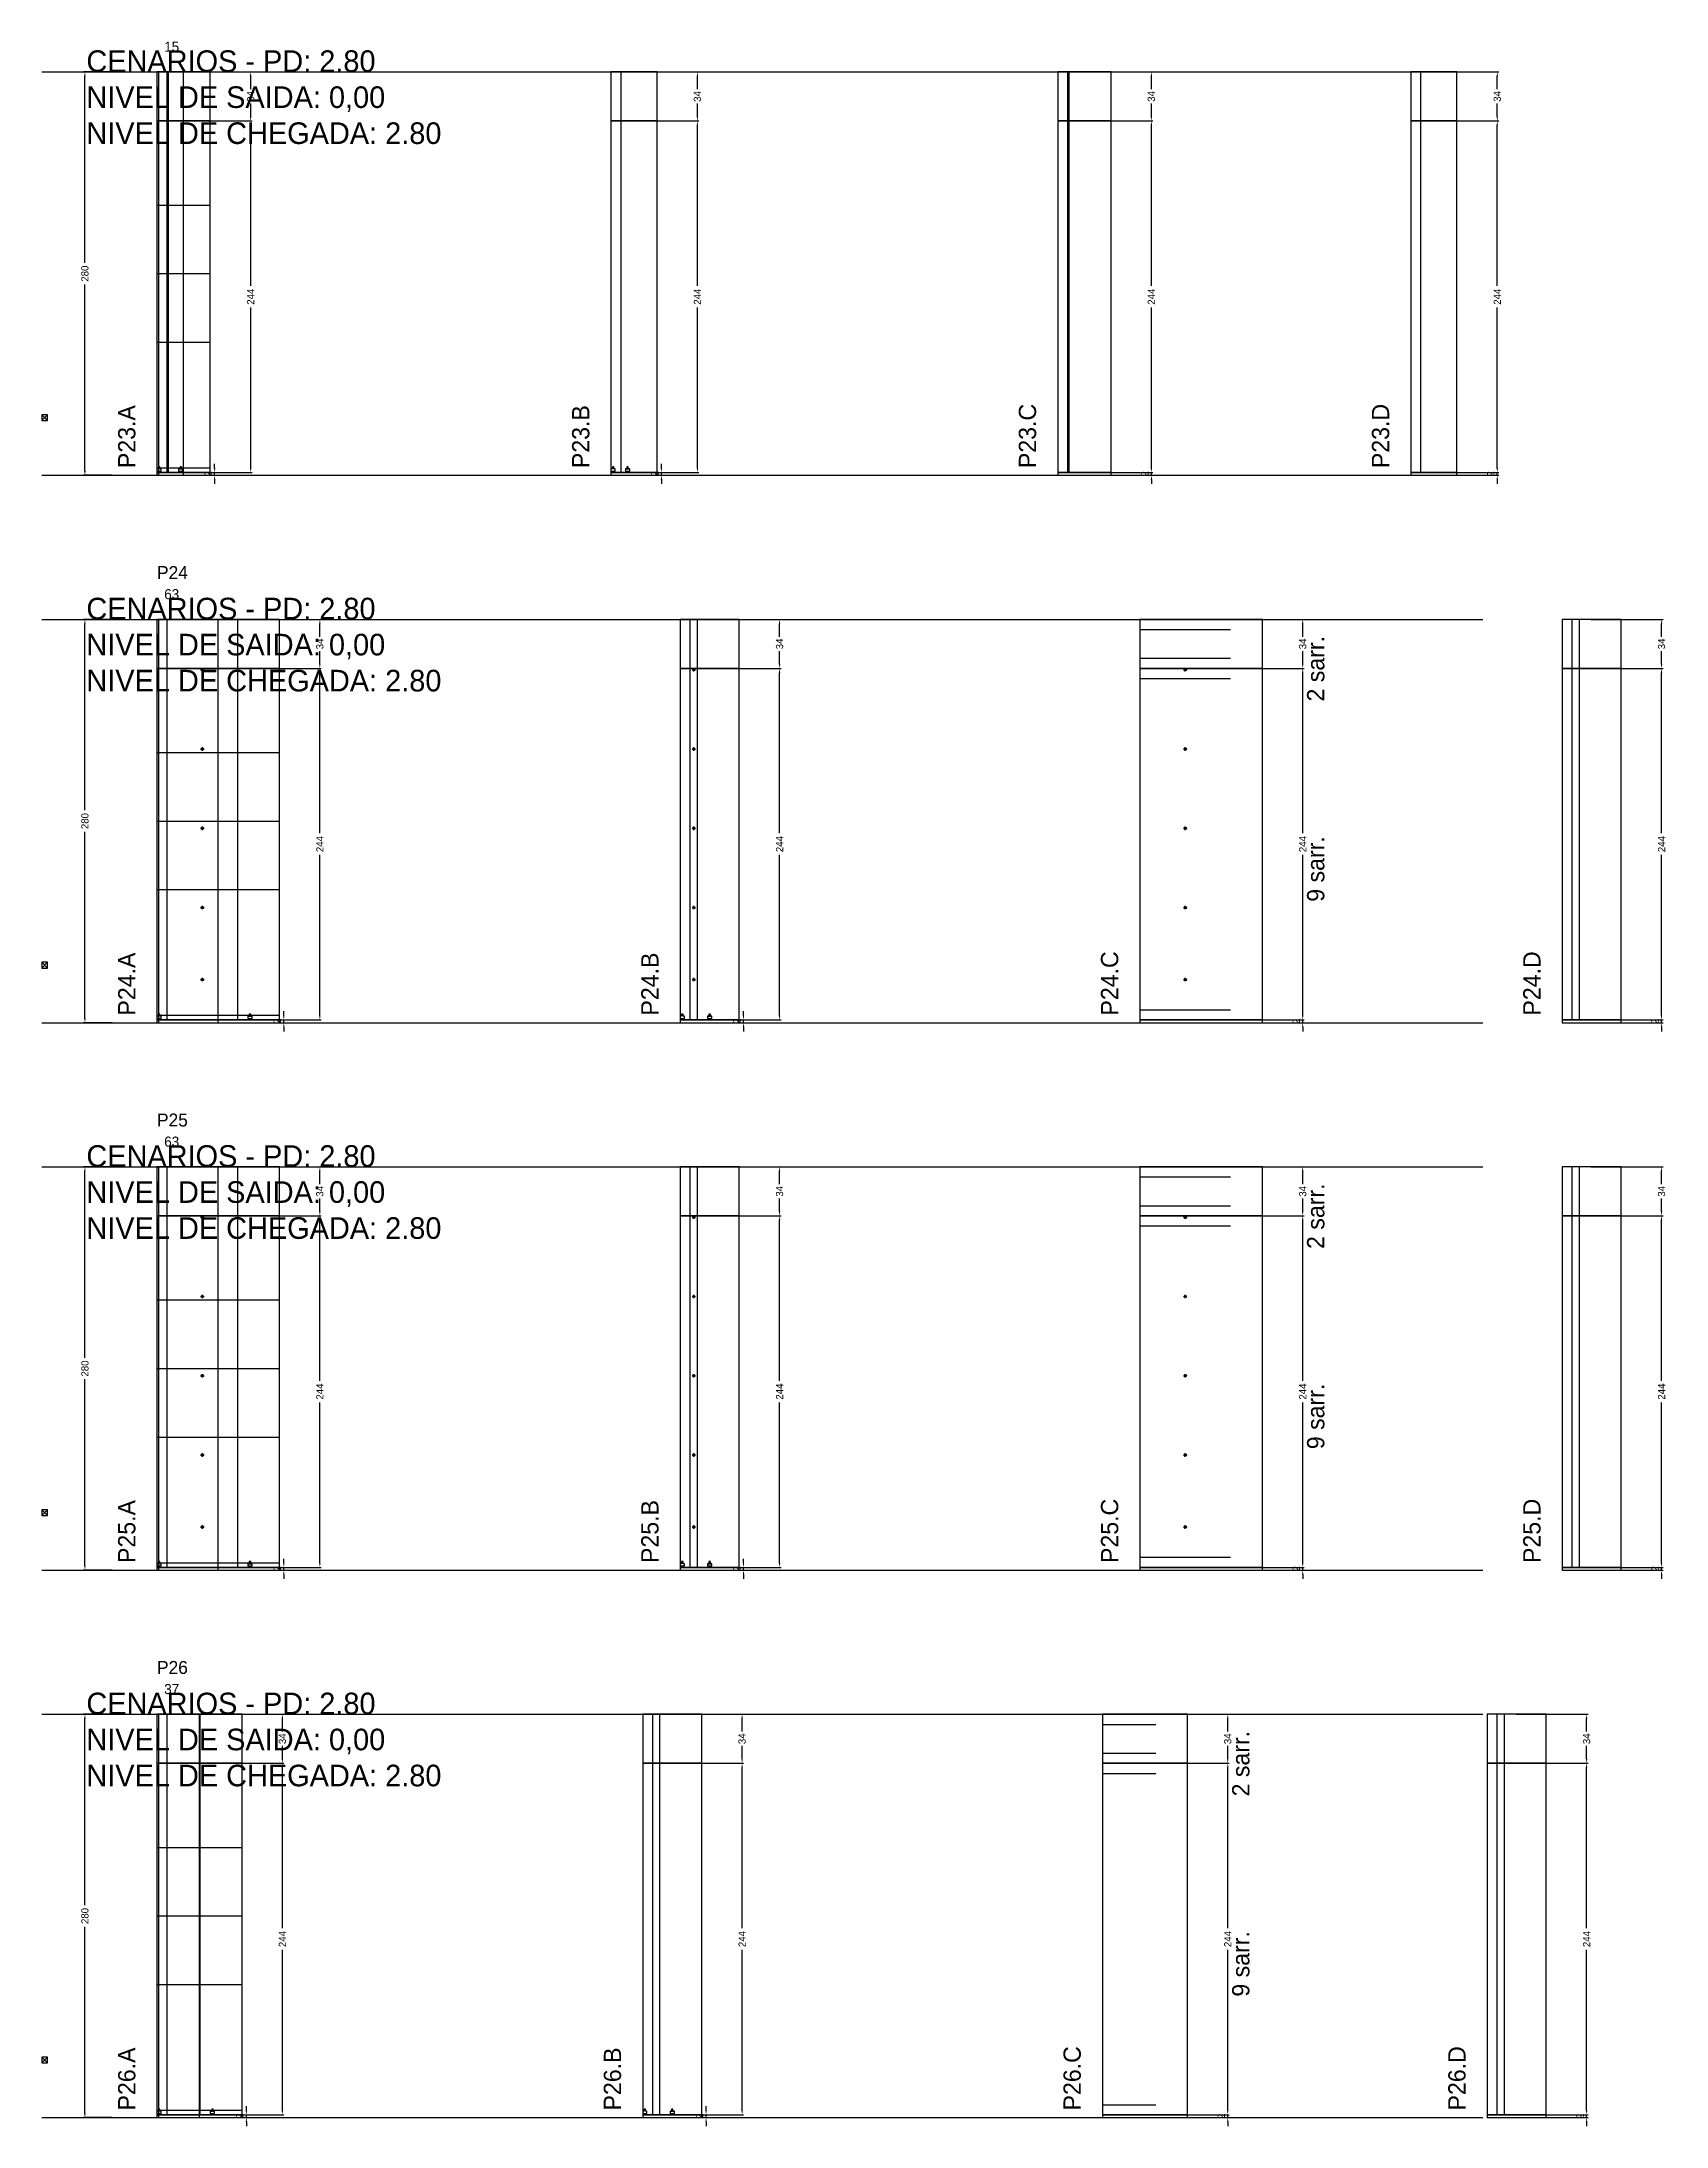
# Model space of a CAD drawing. Header units: centimetres. Extents: x -8500 to 4118, y -39526 to 295.
# Drawn here: x -7000 to -5873, y -9886 to -8439 of the extents above; entities that cross this region are included whole.
import ezdxf

# ---------------------------------------------------------------- set-up
doc = ezdxf.new("R2010")
doc.units = ezdxf.units.CM
doc.linetypes.add('DASHED', pattern=[2, -2])
for name, color, linetype in [('CHAPA', 140, 'Continuous'), ('COTA', 241, 'Continuous'), ('COTAS FURACAO', 16, 'Continuous'), ('Madeira', 30, 'Continuous'), ('MEIO_PONT', 160, 'Continuous'), ('NOMENCLATURA', 7, 'Continuous'), ('Nível', 160, 'Continuous'), ('Painéis', 200, 'Continuous'), ('Perfil Metálico', 150, 'Continuous'), ('SARR_2.2x7', 40, 'Continuous'), ('SARRAFO DE PRESSAO', 200, 'Continuous'), ('texto', 7, 'Continuous'), ('TEXTO_GERAL', 7, 'Continuous')]:
    doc.layers.add(name, color=color, linetype=linetype)
doc.dimstyles.new('PAINEL-NOVA', dxfattribs={"dimtxt": 5, "dimasz": 3, "dimexe": 1, "dimexo": 1, "dimgap": 1, "dimtad": 1, "dimcen": 2.5, "dimazin": 3, "dimtfac": 1, "dimtmove": 0, "dimatfit": 3})

# ---------------------------------------------------------------- blocks, each defined once
blk = doc.blocks.new('_CLOSEDFILLED')
at = {"color": 0, "linetype": 'BYBLOCK'}
blk.add_solid([(-1, 0.16), (0, 0), (-1, -0.16)], dxfattribs=at)
blk = doc.blocks.new('*D573')
for p, q in [((-6951, -8460), (-6971, -8460)), ((-6970, -8592.5), (-6970, -8463)), ((-6970, -8737), (-6970, -8607.5)), ((-6951, -8740), (-6971, -8740))]:
    blk.add_line(p, q)
at = {"layer": 'Defpoints'}
for p in [(-6950, -8460), (-6970, -8740), (-6950, -8740)]:
    blk.add_point(p, dxfattribs=at)
at = {"layer": 'COTA', "xscale": 3, "yscale": 3}
for p, rotation in [((-6970, -8460), 90), ((-6970, -8740), 270)]:
    blk.add_blockref('_CLOSEDFILLED', p, dxfattribs=dict(at, rotation=rotation))
at = {"layer": 'COTA', "insert": (-6970, -8600), "char_height": 5, "attachment_point": 5, "rotation": 90}
blk.add_mtext('280', dxfattribs=at)
blk = doc.blocks.new('MULDURA')
at = {"layer": 'Paineis'}
for p, q in [((0, 0), (4, 4)), ((4, 0), (0, 4))]:
    blk.add_line(p, q, dxfattribs=at)
blk.add_lwpolyline([(0, 0), (4, 0), (4, 4), (0, 4)], close=True, dxfattribs=at)
blk = doc.blocks.new('*D575')
for p, q in [((-6904, -8494), (-6854, -8494)), ((-6855, -8608.5), (-6855, -8497)), ((-6855, -8735), (-6855, -8623.5)), ((-6904, -8738), (-6854, -8738))]:
    blk.add_line(p, q)
at = {"layer": 'Defpoints'}
for p in [(-6905, -8494), (-6905, -8738), (-6855, -8738)]:
    blk.add_point(p, dxfattribs=at)
at = {"layer": 'COTA', "xscale": 3, "yscale": 3}
for p, rotation in [((-6855, -8494), 90), ((-6855, -8738), 270)]:
    blk.add_blockref('_CLOSEDFILLED', p, dxfattribs=dict(at, rotation=rotation))
at = {"layer": 'COTA', "insert": (-6855, -8616), "char_height": 5, "attachment_point": 5, "rotation": 90}
blk.add_mtext('244', dxfattribs=at)
blk = doc.blocks.new('*D576')
for p, q in [((-6904, -8460), (-6854, -8460)), ((-6855, -8472), (-6855, -8463)), ((-6855, -8491), (-6855, -8482)), ((-6904, -8494), (-6854, -8494))]:
    blk.add_line(p, q)
at = {"layer": 'Defpoints'}
for p in [(-6905, -8460), (-6905, -8494), (-6855, -8494)]:
    blk.add_point(p, dxfattribs=at)
at = {"layer": 'COTA', "xscale": 3, "yscale": 3}
for p, rotation in [((-6855, -8460), 90), ((-6855, -8494), 270)]:
    blk.add_blockref('_CLOSEDFILLED', p, dxfattribs=dict(at, rotation=rotation))
at = {"layer": 'COTA', "insert": (-6855, -8477), "char_height": 5, "attachment_point": 5, "rotation": 90}
blk.add_mtext('34', dxfattribs=at)
blk = doc.blocks.new('SLIPTEE')
at = {"layer": 'Paineis'}
blk.add_lwpolyline([(0, 0), (3, 0), (3, 1.5), (2, 1.5), (2, 3), (1, 3), (1, 1.5), (0, 1.5)], close=True, dxfattribs=at)
blk = doc.blocks.new('SLIPTDD')
at = {"layer": 'Paineis'}
blk.add_line((0, 1.5), (3, 1.5), dxfattribs=at)
blk.add_lwpolyline([(0, 0), (3, 0), (3, 1.5), (2, 1.5), (2, 3), (1, 3), (1, 1.5), (0, 1.5)], close=True, dxfattribs=at)
blk = doc.blocks.new('*D578')
for p, q in [((-6594, -8494), (-6544, -8494)), ((-6545, -8608.5), (-6545, -8497)), ((-6545, -8735), (-6545, -8623.5)), ((-6594, -8738), (-6544, -8738))]:
    blk.add_line(p, q)
at = {"layer": 'Defpoints'}
for p in [(-6595, -8494), (-6595, -8738), (-6545, -8738)]:
    blk.add_point(p, dxfattribs=at)
at = {"layer": 'COTA', "xscale": 3, "yscale": 3}
for p, rotation in [((-6545, -8494), 90), ((-6545, -8738), 270)]:
    blk.add_blockref('_CLOSEDFILLED', p, dxfattribs=dict(at, rotation=rotation))
at = {"layer": 'COTA', "insert": (-6545, -8616), "char_height": 5, "attachment_point": 5, "rotation": 90}
blk.add_mtext('244', dxfattribs=at)
blk = doc.blocks.new('*D579')
for p, q in [((-6594, -8460), (-6544, -8460)), ((-6545, -8472), (-6545, -8463)), ((-6545, -8491), (-6545, -8482)), ((-6594, -8494), (-6544, -8494))]:
    blk.add_line(p, q)
at = {"layer": 'Defpoints'}
for p in [(-6595, -8460), (-6595, -8494), (-6545, -8494)]:
    blk.add_point(p, dxfattribs=at)
at = {"layer": 'COTA', "xscale": 3, "yscale": 3}
for p, rotation in [((-6545, -8460), 90), ((-6545, -8494), 270)]:
    blk.add_blockref('_CLOSEDFILLED', p, dxfattribs=dict(at, rotation=rotation))
at = {"layer": 'COTA', "insert": (-6545, -8477), "char_height": 5, "attachment_point": 5, "rotation": 90}
blk.add_mtext('34', dxfattribs=at)
blk = doc.blocks.new('*D581')
for p, q in [((-6279, -8494), (-6229, -8494)), ((-6230, -8608.5), (-6230, -8497)), ((-6230, -8735), (-6230, -8623.5)), ((-6279, -8738), (-6229, -8738))]:
    blk.add_line(p, q)
at = {"layer": 'Defpoints'}
for p in [(-6280, -8494), (-6280, -8738), (-6230, -8738)]:
    blk.add_point(p, dxfattribs=at)
at = {"layer": 'COTA', "xscale": 3, "yscale": 3}
for p, rotation in [((-6230, -8494), 90), ((-6230, -8738), 270)]:
    blk.add_blockref('_CLOSEDFILLED', p, dxfattribs=dict(at, rotation=rotation))
at = {"layer": 'COTA', "insert": (-6230, -8616), "char_height": 5, "attachment_point": 5, "rotation": 90}
blk.add_mtext('244', dxfattribs=at)
blk = doc.blocks.new('*D582')
for p, q in [((-6279, -8460), (-6229, -8460)), ((-6230, -8472), (-6230, -8463)), ((-6230, -8491), (-6230, -8482)), ((-6279, -8494), (-6229, -8494))]:
    blk.add_line(p, q)
at = {"layer": 'Defpoints'}
for p in [(-6280, -8460), (-6280, -8494), (-6230, -8494)]:
    blk.add_point(p, dxfattribs=at)
at = {"layer": 'COTA', "xscale": 3, "yscale": 3}
for p, rotation in [((-6230, -8460), 90), ((-6230, -8494), 270)]:
    blk.add_blockref('_CLOSEDFILLED', p, dxfattribs=dict(at, rotation=rotation))
at = {"layer": 'COTA', "insert": (-6230, -8477), "char_height": 5, "attachment_point": 5, "rotation": 90}
blk.add_mtext('34', dxfattribs=at)
blk = doc.blocks.new('*D584')
for p, q in [((-6039, -8494), (-5989, -8494)), ((-5990, -8608.5), (-5990, -8497)), ((-5990, -8735), (-5990, -8623.5)), ((-6039, -8738), (-5989, -8738))]:
    blk.add_line(p, q)
at = {"layer": 'Defpoints'}
for p in [(-6040, -8494), (-6040, -8738), (-5990, -8738)]:
    blk.add_point(p, dxfattribs=at)
at = {"layer": 'COTA', "xscale": 3, "yscale": 3}
for p, rotation in [((-5990, -8494), 90), ((-5990, -8738), 270)]:
    blk.add_blockref('_CLOSEDFILLED', p, dxfattribs=dict(at, rotation=rotation))
at = {"layer": 'COTA', "insert": (-5990, -8616), "char_height": 5, "attachment_point": 5, "rotation": 90}
blk.add_mtext('244', dxfattribs=at)
blk = doc.blocks.new('*D585')
for p, q in [((-6039, -8460), (-5989, -8460)), ((-5990, -8472), (-5990, -8463)), ((-5990, -8491), (-5990, -8482)), ((-6039, -8494), (-5989, -8494))]:
    blk.add_line(p, q)
at = {"layer": 'Defpoints'}
for p in [(-6040, -8460), (-6040, -8494), (-5990, -8494)]:
    blk.add_point(p, dxfattribs=at)
at = {"layer": 'COTA', "xscale": 3, "yscale": 3}
for p, rotation in [((-5990, -8460), 90), ((-5990, -8494), 270)]:
    blk.add_blockref('_CLOSEDFILLED', p, dxfattribs=dict(at, rotation=rotation))
at = {"layer": 'COTA', "insert": (-5990, -8477), "char_height": 5, "attachment_point": 5, "rotation": 90}
blk.add_mtext('34', dxfattribs=at)
blk = doc.blocks.new('*D599')
for p, q in [((-6951, -8840), (-6971, -8840)), ((-6970, -8972.5), (-6970, -8843)), ((-6970, -9117), (-6970, -8987.5)), ((-6951, -9120), (-6971, -9120))]:
    blk.add_line(p, q)
at = {"layer": 'Defpoints'}
for p in [(-6950, -8840), (-6970, -9120), (-6950, -9120)]:
    blk.add_point(p, dxfattribs=at)
at = {"layer": 'COTA', "xscale": 3, "yscale": 3}
for p, rotation in [((-6970, -8840), 90), ((-6970, -9120), 270)]:
    blk.add_blockref('_CLOSEDFILLED', p, dxfattribs=dict(at, rotation=rotation))
at = {"layer": 'COTA', "insert": (-6970, -8980), "char_height": 5, "attachment_point": 5, "rotation": 90}
blk.add_mtext('280', dxfattribs=at)
blk = doc.blocks.new('*D601')
for p, q in [((-6856, -8874), (-6806, -8874)), ((-6807, -8988.5), (-6807, -8877)), ((-6807, -9115), (-6807, -9003.5)), ((-6856, -9118), (-6806, -9118))]:
    blk.add_line(p, q)
at = {"layer": 'Defpoints'}
for p in [(-6857, -8874), (-6857, -9118), (-6807, -9118)]:
    blk.add_point(p, dxfattribs=at)
at = {"layer": 'COTA', "xscale": 3, "yscale": 3}
for p, rotation in [((-6807, -8874), 90), ((-6807, -9118), 270)]:
    blk.add_blockref('_CLOSEDFILLED', p, dxfattribs=dict(at, rotation=rotation))
at = {"layer": 'COTA', "insert": (-6807, -8996), "char_height": 5, "attachment_point": 5, "rotation": 90}
blk.add_mtext('244', dxfattribs=at)
blk = doc.blocks.new('*D602')
for p, q in [((-6856, -8840), (-6806, -8840)), ((-6807, -8852), (-6807, -8843)), ((-6807, -8871), (-6807, -8862)), ((-6856, -8874), (-6806, -8874))]:
    blk.add_line(p, q)
at = {"layer": 'Defpoints'}
for p in [(-6857, -8840), (-6857, -8874), (-6807, -8874)]:
    blk.add_point(p, dxfattribs=at)
at = {"layer": 'COTA', "xscale": 3, "yscale": 3}
for p, rotation in [((-6807, -8840), 90), ((-6807, -8874), 270)]:
    blk.add_blockref('_CLOSEDFILLED', p, dxfattribs=dict(at, rotation=rotation))
at = {"layer": 'COTA', "insert": (-6807, -8857), "char_height": 5, "attachment_point": 5, "rotation": 90}
blk.add_mtext('34', dxfattribs=at)
blk = doc.blocks.new('furacao')
at = {"layer": 'COTAS FURACAO'}
for p, q in [((-1.2, 0), (1.2, 0)), ((0, -1.2), (0, 1.2))]:
    blk.add_line(p, q, dxfattribs=at)
blk.add_circle((0, 0), 0.8, dxfattribs=at)
blk = doc.blocks.new('*D604')
for p, q in [((-6537, -8874), (-6487, -8874)), ((-6488, -8988.5), (-6488, -8877)), ((-6488, -9115), (-6488, -9003.5)), ((-6537, -9118), (-6487, -9118))]:
    blk.add_line(p, q)
at = {"layer": 'Defpoints'}
for p in [(-6538, -8874), (-6538, -9118), (-6488, -9118)]:
    blk.add_point(p, dxfattribs=at)
at = {"layer": 'COTA', "xscale": 3, "yscale": 3}
for p, rotation in [((-6488, -8874), 90), ((-6488, -9118), 270)]:
    blk.add_blockref('_CLOSEDFILLED', p, dxfattribs=dict(at, rotation=rotation))
at = {"layer": 'COTA', "insert": (-6488, -8996), "char_height": 5, "attachment_point": 5, "rotation": 90}
blk.add_mtext('244', dxfattribs=at)
blk = doc.blocks.new('*D605')
for p, q in [((-6537, -8840), (-6487, -8840)), ((-6488, -8852), (-6488, -8843)), ((-6488, -8871), (-6488, -8862)), ((-6537, -8874), (-6487, -8874))]:
    blk.add_line(p, q)
at = {"layer": 'Defpoints'}
for p in [(-6538, -8840), (-6538, -8874), (-6488, -8874)]:
    blk.add_point(p, dxfattribs=at)
at = {"layer": 'COTA', "xscale": 3, "yscale": 3}
for p, rotation in [((-6488, -8840), 90), ((-6488, -8874), 270)]:
    blk.add_blockref('_CLOSEDFILLED', p, dxfattribs=dict(at, rotation=rotation))
at = {"layer": 'COTA', "insert": (-6488, -8857), "char_height": 5, "attachment_point": 5, "rotation": 90}
blk.add_mtext('34', dxfattribs=at)
blk = doc.blocks.new('*D607')
for p, q in [((-6174, -8874), (-6124, -8874)), ((-6125, -8988.5), (-6125, -8877)), ((-6125, -9115), (-6125, -9003.5)), ((-6174, -9118), (-6124, -9118))]:
    blk.add_line(p, q)
at = {"layer": 'Defpoints'}
for p in [(-6175, -8874), (-6175, -9118), (-6125, -9118)]:
    blk.add_point(p, dxfattribs=at)
at = {"layer": 'COTA', "xscale": 3, "yscale": 3}
for p, rotation in [((-6125, -8874), 90), ((-6125, -9118), 270)]:
    blk.add_blockref('_CLOSEDFILLED', p, dxfattribs=dict(at, rotation=rotation))
at = {"layer": 'COTA', "insert": (-6125, -8996), "char_height": 5, "attachment_point": 5, "rotation": 90}
blk.add_mtext('244', dxfattribs=at)
blk = doc.blocks.new('*D608')
for p, q in [((-6174, -8840), (-6124, -8840)), ((-6125, -8852), (-6125, -8843)), ((-6125, -8871), (-6125, -8862)), ((-6174, -8874), (-6124, -8874))]:
    blk.add_line(p, q)
at = {"layer": 'Defpoints'}
for p in [(-6175, -8840), (-6175, -8874), (-6125, -8874)]:
    blk.add_point(p, dxfattribs=at)
at = {"layer": 'COTA', "xscale": 3, "yscale": 3}
for p, rotation in [((-6125, -8840), 90), ((-6125, -8874), 270)]:
    blk.add_blockref('_CLOSEDFILLED', p, dxfattribs=dict(at, rotation=rotation))
at = {"layer": 'COTA', "insert": (-6125, -8857), "char_height": 5, "attachment_point": 5, "rotation": 90}
blk.add_mtext('34', dxfattribs=at)
blk = doc.blocks.new('*D610')
for p, q in [((-5925, -8874), (-5875, -8874)), ((-5876, -8988.5), (-5876, -8877)), ((-5876, -9115), (-5876, -9003.5)), ((-5925, -9118), (-5875, -9118))]:
    blk.add_line(p, q)
at = {"layer": 'Defpoints'}
for p in [(-5926, -8874), (-5926, -9118), (-5876, -9118)]:
    blk.add_point(p, dxfattribs=at)
at = {"layer": 'COTA', "xscale": 3, "yscale": 3}
for p, rotation in [((-5876, -8874), 90), ((-5876, -9118), 270)]:
    blk.add_blockref('_CLOSEDFILLED', p, dxfattribs=dict(at, rotation=rotation))
at = {"layer": 'COTA', "insert": (-5876, -8996), "char_height": 5, "attachment_point": 5, "rotation": 90}
blk.add_mtext('244', dxfattribs=at)
blk = doc.blocks.new('*D611')
for p, q in [((-5925, -8840), (-5875, -8840)), ((-5876, -8852), (-5876, -8843)), ((-5876, -8871), (-5876, -8862)), ((-5925, -8874), (-5875, -8874))]:
    blk.add_line(p, q)
at = {"layer": 'Defpoints'}
for p in [(-5926, -8840), (-5926, -8874), (-5876, -8874)]:
    blk.add_point(p, dxfattribs=at)
at = {"layer": 'COTA', "xscale": 3, "yscale": 3}
for p, rotation in [((-5876, -8840), 90), ((-5876, -8874), 270)]:
    blk.add_blockref('_CLOSEDFILLED', p, dxfattribs=dict(at, rotation=rotation))
at = {"layer": 'COTA', "insert": (-5876, -8857), "char_height": 5, "attachment_point": 5, "rotation": 90}
blk.add_mtext('34', dxfattribs=at)
blk = doc.blocks.new('*D625')
for p, q in [((-6951, -9220), (-6971, -9220)), ((-6970, -9352.5), (-6970, -9223)), ((-6970, -9497), (-6970, -9367.5)), ((-6951, -9500), (-6971, -9500))]:
    blk.add_line(p, q)
at = {"layer": 'Defpoints'}
for p in [(-6950, -9220), (-6970, -9500), (-6950, -9500)]:
    blk.add_point(p, dxfattribs=at)
at = {"layer": 'COTA', "xscale": 3, "yscale": 3}
for p, rotation in [((-6970, -9220), 90), ((-6970, -9500), 270)]:
    blk.add_blockref('_CLOSEDFILLED', p, dxfattribs=dict(at, rotation=rotation))
at = {"layer": 'COTA', "insert": (-6970, -9360), "char_height": 5, "attachment_point": 5, "rotation": 90}
blk.add_mtext('280', dxfattribs=at)
blk = doc.blocks.new('*D627')
for p, q in [((-6856, -9254), (-6806, -9254)), ((-6807, -9368.5), (-6807, -9257)), ((-6807, -9495), (-6807, -9383.5)), ((-6856, -9498), (-6806, -9498))]:
    blk.add_line(p, q)
at = {"layer": 'Defpoints'}
for p in [(-6857, -9254), (-6857, -9498), (-6807, -9498)]:
    blk.add_point(p, dxfattribs=at)
at = {"layer": 'COTA', "xscale": 3, "yscale": 3}
for p, rotation in [((-6807, -9254), 90), ((-6807, -9498), 270)]:
    blk.add_blockref('_CLOSEDFILLED', p, dxfattribs=dict(at, rotation=rotation))
at = {"layer": 'COTA', "insert": (-6807, -9376), "char_height": 5, "attachment_point": 5, "rotation": 90}
blk.add_mtext('244', dxfattribs=at)
blk = doc.blocks.new('*D628')
for p, q in [((-6856, -9220), (-6806, -9220)), ((-6807, -9232), (-6807, -9223)), ((-6807, -9251), (-6807, -9242)), ((-6856, -9254), (-6806, -9254))]:
    blk.add_line(p, q)
at = {"layer": 'Defpoints'}
for p in [(-6857, -9220), (-6857, -9254), (-6807, -9254)]:
    blk.add_point(p, dxfattribs=at)
at = {"layer": 'COTA', "xscale": 3, "yscale": 3}
for p, rotation in [((-6807, -9220), 90), ((-6807, -9254), 270)]:
    blk.add_blockref('_CLOSEDFILLED', p, dxfattribs=dict(at, rotation=rotation))
at = {"layer": 'COTA', "insert": (-6807, -9237), "char_height": 5, "attachment_point": 5, "rotation": 90}
blk.add_mtext('34', dxfattribs=at)
blk = doc.blocks.new('*D630')
for p, q in [((-6537, -9254), (-6487, -9254)), ((-6488, -9368.5), (-6488, -9257)), ((-6488, -9495), (-6488, -9383.5)), ((-6537, -9498), (-6487, -9498))]:
    blk.add_line(p, q)
at = {"layer": 'Defpoints'}
for p in [(-6538, -9254), (-6538, -9498), (-6488, -9498)]:
    blk.add_point(p, dxfattribs=at)
at = {"layer": 'COTA', "xscale": 3, "yscale": 3}
for p, rotation in [((-6488, -9254), 90), ((-6488, -9498), 270)]:
    blk.add_blockref('_CLOSEDFILLED', p, dxfattribs=dict(at, rotation=rotation))
at = {"layer": 'COTA', "insert": (-6488, -9376), "char_height": 5, "attachment_point": 5, "rotation": 90}
blk.add_mtext('244', dxfattribs=at)
blk = doc.blocks.new('*D631')
for p, q in [((-6537, -9220), (-6487, -9220)), ((-6488, -9232), (-6488, -9223)), ((-6488, -9251), (-6488, -9242)), ((-6537, -9254), (-6487, -9254))]:
    blk.add_line(p, q)
at = {"layer": 'Defpoints'}
for p in [(-6538, -9220), (-6538, -9254), (-6488, -9254)]:
    blk.add_point(p, dxfattribs=at)
at = {"layer": 'COTA', "xscale": 3, "yscale": 3}
for p, rotation in [((-6488, -9220), 90), ((-6488, -9254), 270)]:
    blk.add_blockref('_CLOSEDFILLED', p, dxfattribs=dict(at, rotation=rotation))
at = {"layer": 'COTA', "insert": (-6488, -9237), "char_height": 5, "attachment_point": 5, "rotation": 90}
blk.add_mtext('34', dxfattribs=at)
blk = doc.blocks.new('*D633')
for p, q in [((-6174, -9254), (-6124, -9254)), ((-6125, -9368.5), (-6125, -9257)), ((-6125, -9495), (-6125, -9383.5)), ((-6174, -9498), (-6124, -9498))]:
    blk.add_line(p, q)
at = {"layer": 'Defpoints'}
for p in [(-6175, -9254), (-6175, -9498), (-6125, -9498)]:
    blk.add_point(p, dxfattribs=at)
at = {"layer": 'COTA', "xscale": 3, "yscale": 3}
for p, rotation in [((-6125, -9254), 90), ((-6125, -9498), 270)]:
    blk.add_blockref('_CLOSEDFILLED', p, dxfattribs=dict(at, rotation=rotation))
at = {"layer": 'COTA', "insert": (-6125, -9376), "char_height": 5, "attachment_point": 5, "rotation": 90}
blk.add_mtext('244', dxfattribs=at)
blk = doc.blocks.new('*D634')
for p, q in [((-6174, -9220), (-6124, -9220)), ((-6125, -9232), (-6125, -9223)), ((-6125, -9251), (-6125, -9242)), ((-6174, -9254), (-6124, -9254))]:
    blk.add_line(p, q)
at = {"layer": 'Defpoints'}
for p in [(-6175, -9220), (-6175, -9254), (-6125, -9254)]:
    blk.add_point(p, dxfattribs=at)
at = {"layer": 'COTA', "xscale": 3, "yscale": 3}
for p, rotation in [((-6125, -9220), 90), ((-6125, -9254), 270)]:
    blk.add_blockref('_CLOSEDFILLED', p, dxfattribs=dict(at, rotation=rotation))
at = {"layer": 'COTA', "insert": (-6125, -9237), "char_height": 5, "attachment_point": 5, "rotation": 90}
blk.add_mtext('34', dxfattribs=at)
blk = doc.blocks.new('*D636')
for p, q in [((-5925, -9254), (-5875, -9254)), ((-5876, -9368.5), (-5876, -9257)), ((-5876, -9495), (-5876, -9383.5)), ((-5925, -9498), (-5875, -9498))]:
    blk.add_line(p, q)
at = {"layer": 'Defpoints'}
for p in [(-5926, -9254), (-5926, -9498), (-5876, -9498)]:
    blk.add_point(p, dxfattribs=at)
at = {"layer": 'COTA', "xscale": 3, "yscale": 3}
for p, rotation in [((-5876, -9254), 90), ((-5876, -9498), 270)]:
    blk.add_blockref('_CLOSEDFILLED', p, dxfattribs=dict(at, rotation=rotation))
at = {"layer": 'COTA', "insert": (-5876, -9376), "char_height": 5, "attachment_point": 5, "rotation": 90}
blk.add_mtext('244', dxfattribs=at)
blk = doc.blocks.new('*D637')
for p, q in [((-5925, -9220), (-5875, -9220)), ((-5876, -9232), (-5876, -9223)), ((-5876, -9251), (-5876, -9242)), ((-5925, -9254), (-5875, -9254))]:
    blk.add_line(p, q)
at = {"layer": 'Defpoints'}
for p in [(-5926, -9220), (-5926, -9254), (-5876, -9254)]:
    blk.add_point(p, dxfattribs=at)
at = {"layer": 'COTA', "xscale": 3, "yscale": 3}
for p, rotation in [((-5876, -9220), 90), ((-5876, -9254), 270)]:
    blk.add_blockref('_CLOSEDFILLED', p, dxfattribs=dict(at, rotation=rotation))
at = {"layer": 'COTA', "insert": (-5876, -9237), "char_height": 5, "attachment_point": 5, "rotation": 90}
blk.add_mtext('34', dxfattribs=at)
blk = doc.blocks.new('*D651')
for p, q in [((-6951, -9600), (-6971, -9600)), ((-6970, -9732.5), (-6970, -9603)), ((-6970, -9877), (-6970, -9747.5)), ((-6951, -9880), (-6971, -9880))]:
    blk.add_line(p, q)
at = {"layer": 'Defpoints'}
for p in [(-6950, -9600), (-6970, -9880), (-6950, -9880)]:
    blk.add_point(p, dxfattribs=at)
at = {"layer": 'COTA', "xscale": 3, "yscale": 3}
for p, rotation in [((-6970, -9600), 90), ((-6970, -9880), 270)]:
    blk.add_blockref('_CLOSEDFILLED', p, dxfattribs=dict(at, rotation=rotation))
at = {"layer": 'COTA', "insert": (-6970, -9740), "char_height": 5, "attachment_point": 5, "rotation": 90}
blk.add_mtext('280', dxfattribs=at)
blk = doc.blocks.new('*D653')
for p, q in [((-6882, -9634), (-6832, -9634)), ((-6833, -9748.5), (-6833, -9637)), ((-6833, -9875), (-6833, -9763.5)), ((-6882, -9878), (-6832, -9878))]:
    blk.add_line(p, q)
at = {"layer": 'Defpoints'}
for p in [(-6883, -9634), (-6883, -9878), (-6833, -9878)]:
    blk.add_point(p, dxfattribs=at)
at = {"layer": 'COTA', "xscale": 3, "yscale": 3}
for p, rotation in [((-6833, -9634), 90), ((-6833, -9878), 270)]:
    blk.add_blockref('_CLOSEDFILLED', p, dxfattribs=dict(at, rotation=rotation))
at = {"layer": 'COTA', "insert": (-6833, -9756), "char_height": 5, "attachment_point": 5, "rotation": 90}
blk.add_mtext('244', dxfattribs=at)
blk = doc.blocks.new('*D654')
for p, q in [((-6882, -9600), (-6832, -9600)), ((-6833, -9612), (-6833, -9603)), ((-6833, -9631), (-6833, -9622)), ((-6882, -9634), (-6832, -9634))]:
    blk.add_line(p, q)
at = {"layer": 'Defpoints'}
for p in [(-6883, -9600), (-6883, -9634), (-6833, -9634)]:
    blk.add_point(p, dxfattribs=at)
at = {"layer": 'COTA', "xscale": 3, "yscale": 3}
for p, rotation in [((-6833, -9600), 90), ((-6833, -9634), 270)]:
    blk.add_blockref('_CLOSEDFILLED', p, dxfattribs=dict(at, rotation=rotation))
at = {"layer": 'COTA', "insert": (-6833, -9617), "char_height": 5, "attachment_point": 5, "rotation": 90}
blk.add_mtext('34', dxfattribs=at)
blk = doc.blocks.new('*D656')
for p, q in [((-6563, -9634), (-6513, -9634)), ((-6514, -9748.5), (-6514, -9637)), ((-6514, -9875), (-6514, -9763.5)), ((-6563, -9878), (-6513, -9878))]:
    blk.add_line(p, q)
at = {"layer": 'Defpoints'}
for p in [(-6564, -9634), (-6564, -9878), (-6514, -9878)]:
    blk.add_point(p, dxfattribs=at)
at = {"layer": 'COTA', "xscale": 3, "yscale": 3}
for p, rotation in [((-6514, -9634), 90), ((-6514, -9878), 270)]:
    blk.add_blockref('_CLOSEDFILLED', p, dxfattribs=dict(at, rotation=rotation))
at = {"layer": 'COTA', "insert": (-6514, -9756), "char_height": 5, "attachment_point": 5, "rotation": 90}
blk.add_mtext('244', dxfattribs=at)
blk = doc.blocks.new('*D657')
for p, q in [((-6563, -9600), (-6513, -9600)), ((-6514, -9612), (-6514, -9603)), ((-6514, -9631), (-6514, -9622)), ((-6563, -9634), (-6513, -9634))]:
    blk.add_line(p, q)
at = {"layer": 'Defpoints'}
for p in [(-6564, -9600), (-6564, -9634), (-6514, -9634)]:
    blk.add_point(p, dxfattribs=at)
at = {"layer": 'COTA', "xscale": 3, "yscale": 3}
for p, rotation in [((-6514, -9600), 90), ((-6514, -9634), 270)]:
    blk.add_blockref('_CLOSEDFILLED', p, dxfattribs=dict(at, rotation=rotation))
at = {"layer": 'COTA', "insert": (-6514, -9617), "char_height": 5, "attachment_point": 5, "rotation": 90}
blk.add_mtext('34', dxfattribs=at)
blk = doc.blocks.new('*D659')
for p, q in [((-6226, -9634), (-6176, -9634)), ((-6177, -9748.5), (-6177, -9637)), ((-6177, -9875), (-6177, -9763.5)), ((-6226, -9878), (-6176, -9878))]:
    blk.add_line(p, q)
at = {"layer": 'Defpoints'}
for p in [(-6227, -9634), (-6227, -9878), (-6177, -9878)]:
    blk.add_point(p, dxfattribs=at)
at = {"layer": 'COTA', "xscale": 3, "yscale": 3}
for p, rotation in [((-6177, -9634), 90), ((-6177, -9878), 270)]:
    blk.add_blockref('_CLOSEDFILLED', p, dxfattribs=dict(at, rotation=rotation))
at = {"layer": 'COTA', "insert": (-6177, -9756), "char_height": 5, "attachment_point": 5, "rotation": 90}
blk.add_mtext('244', dxfattribs=at)
blk = doc.blocks.new('*D660')
for p, q in [((-6226, -9600), (-6176, -9600)), ((-6177, -9612), (-6177, -9603)), ((-6177, -9631), (-6177, -9622)), ((-6226, -9634), (-6176, -9634))]:
    blk.add_line(p, q)
at = {"layer": 'Defpoints'}
for p in [(-6227, -9600), (-6227, -9634), (-6177, -9634)]:
    blk.add_point(p, dxfattribs=at)
at = {"layer": 'COTA', "xscale": 3, "yscale": 3}
for p, rotation in [((-6177, -9600), 90), ((-6177, -9634), 270)]:
    blk.add_blockref('_CLOSEDFILLED', p, dxfattribs=dict(at, rotation=rotation))
at = {"layer": 'COTA', "insert": (-6177, -9617), "char_height": 5, "attachment_point": 5, "rotation": 90}
blk.add_mtext('34', dxfattribs=at)
blk = doc.blocks.new('*D662')
for p, q in [((-5977, -9634), (-5927, -9634)), ((-5928, -9748.5), (-5928, -9637)), ((-5928, -9875), (-5928, -9763.5)), ((-5977, -9878), (-5927, -9878))]:
    blk.add_line(p, q)
at = {"layer": 'Defpoints'}
for p in [(-5978, -9634), (-5978, -9878), (-5928, -9878)]:
    blk.add_point(p, dxfattribs=at)
at = {"layer": 'COTA', "xscale": 3, "yscale": 3}
for p, rotation in [((-5928, -9634), 90), ((-5928, -9878), 270)]:
    blk.add_blockref('_CLOSEDFILLED', p, dxfattribs=dict(at, rotation=rotation))
at = {"layer": 'COTA', "insert": (-5928, -9756), "char_height": 5, "attachment_point": 5, "rotation": 90}
blk.add_mtext('244', dxfattribs=at)
blk = doc.blocks.new('*D663')
for p, q in [((-5977, -9600), (-5927, -9600)), ((-5928, -9612), (-5928, -9603)), ((-5928, -9631), (-5928, -9622)), ((-5977, -9634), (-5927, -9634))]:
    blk.add_line(p, q)
at = {"layer": 'Defpoints'}
for p in [(-5978, -9600), (-5978, -9634), (-5928, -9634)]:
    blk.add_point(p, dxfattribs=at)
at = {"layer": 'COTA', "xscale": 3, "yscale": 3}
for p, rotation in [((-5928, -9600), 90), ((-5928, -9634), 270)]:
    blk.add_blockref('_CLOSEDFILLED', p, dxfattribs=dict(at, rotation=rotation))
at = {"layer": 'COTA', "insert": (-5928, -9617), "char_height": 5, "attachment_point": 5, "rotation": 90}
blk.add_mtext('34', dxfattribs=at)

msp = doc.modelspace()

# ---------------------------------------------------------------- linework, layer by layer
at = {"layer": 'CHAPA'}
for points in [[(-6920, -8740), (-6918.8, -8740), (-6918.8, -8460), (-6920, -8460)], [(-6920, -9120), (-6918.8, -9120), (-6918.8, -8840), (-6920, -8840)], [(-6920, -9500), (-6918.8, -9500), (-6918.8, -9220), (-6920, -9220)], [(-6920, -9880), (-6918.8, -9880), (-6918.8, -9600), (-6920, -9600)]]:
    msp.add_lwpolyline(points, close=True, dxfattribs=at)
at = {"layer": 'Madeira'}
for points in [[(-6920, -8552.4), (-6883, -8552.4)], [(-6920, -8647.6), (-6883, -8647.6)], [(-6920, -8932.4), (-6835, -8932.4)], [(-6920, -9027.6), (-6835, -9027.6)], [(-6920, -9312.4), (-6835, -9312.4)], [(-6920, -9407.6), (-6835, -9407.6)], [(-6920, -9692.4), (-6861, -9692.4)], [(-6920, -9787.6), (-6861, -9787.6)]]:
    msp.add_lwpolyline(points, dxfattribs=at)
at = {"layer": 'MEIO_PONT'}
for points in [[(-6920, -8600), (-6883, -8600)], [(-6920, -8980), (-6835, -8980)], [(-6920, -9360), (-6835, -9360)], [(-6920, -9740), (-6861, -9740)]]:
    msp.add_lwpolyline(points, dxfattribs=at)
at = {"layer": 'Nível', "linetype": 'DASHED'}
for points in [[(-7000, -8460), (-6000, -8460)], [(-7000, -8740), (-6000, -8740)], [(-7000, -8840), (-6000, -8840)], [(-7000, -9120), (-6000, -9120)], [(-7000, -9220), (-6000, -9220)], [(-7000, -9500), (-6000, -9500)], [(-7000, -9600), (-6000, -9600)], [(-7000, -9880), (-6000, -9880)]]:
    msp.add_lwpolyline(points, dxfattribs=at)
at = {"layer": 'Painéis'}
for points in [[(-6920, -8494), (-6883, -8494), (-6883, -8460), (-6920, -8460)], [(-6920, -8740), (-6883, -8740), (-6883, -8460), (-6920, -8460)], [(-6605, -8494), (-6573, -8494), (-6573, -8460), (-6605, -8460)], [(-6295, -8494), (-6258, -8494), (-6258, -8460), (-6295, -8460)], [(-6050, -8494), (-6018, -8494), (-6018, -8460), (-6050, -8460)], [(-6920, -8738), (-6883, -8738), (-6883, -8494), (-6920, -8494)], [(-6605, -8738), (-6573, -8738), (-6573, -8494), (-6605, -8494)], [(-6295, -8738), (-6258, -8738), (-6258, -8494), (-6295, -8494)], [(-6050, -8738), (-6018, -8738), (-6018, -8494), (-6050, -8494)], [(-6920, -8740), (-6883, -8740), (-6883, -8738), (-6920, -8738)], [(-6605, -8740), (-6573, -8740), (-6573, -8738), (-6605, -8738)], [(-6295, -8740), (-6258, -8740), (-6258, -8738), (-6295, -8738)], [(-6050, -8740), (-6018, -8740), (-6018, -8738), (-6050, -8738)], [(-6920, -8874), (-6835, -8874), (-6835, -8840), (-6920, -8840)], [(-6920, -9120), (-6835, -9120), (-6835, -8840), (-6920, -8840)], [(-6557, -8874), (-6516, -8874), (-6516, -8840), (-6557, -8840)], [(-6238, -8874), (-6153, -8874), (-6153, -8840), (-6238, -8840)], [(-5945, -8874), (-5904, -8874), (-5904, -8840), (-5945, -8840)], [(-6920, -9118), (-6835, -9118), (-6835, -8874), (-6920, -8874)], [(-6557, -9118), (-6516, -9118), (-6516, -8874), (-6557, -8874)], [(-6238, -9118), (-6153, -9118), (-6153, -8874), (-6238, -8874)], [(-5945, -9118), (-5904, -9118), (-5904, -8874), (-5945, -8874)], [(-6920, -9120), (-6835, -9120), (-6835, -9118), (-6920, -9118)], [(-6557, -9120), (-6516, -9120), (-6516, -9118), (-6557, -9118)], [(-6238, -9120), (-6153, -9120), (-6153, -9118), (-6238, -9118)], [(-5945, -9120), (-5904, -9120), (-5904, -9118), (-5945, -9118)], [(-6920, -9254), (-6835, -9254), (-6835, -9220), (-6920, -9220)], [(-6920, -9500), (-6835, -9500), (-6835, -9220), (-6920, -9220)], [(-6557, -9254), (-6516, -9254), (-6516, -9220), (-6557, -9220)], [(-6238, -9254), (-6153, -9254), (-6153, -9220), (-6238, -9220)], [(-5945, -9254), (-5904, -9254), (-5904, -9220), (-5945, -9220)], [(-6920, -9498), (-6835, -9498), (-6835, -9254), (-6920, -9254)], [(-6557, -9498), (-6516, -9498), (-6516, -9254), (-6557, -9254)], [(-6238, -9498), (-6153, -9498), (-6153, -9254), (-6238, -9254)], [(-5945, -9498), (-5904, -9498), (-5904, -9254), (-5945, -9254)], [(-6920, -9500), (-6835, -9500), (-6835, -9498), (-6920, -9498)], [(-6557, -9500), (-6516, -9500), (-6516, -9498), (-6557, -9498)], [(-6238, -9500), (-6153, -9500), (-6153, -9498), (-6238, -9498)], [(-5945, -9500), (-5904, -9500), (-5904, -9498), (-5945, -9498)], [(-6920, -9634), (-6861, -9634), (-6861, -9600), (-6920, -9600)], [(-6920, -9880), (-6861, -9880), (-6861, -9600), (-6920, -9600)], [(-6583, -9634), (-6542, -9634), (-6542, -9600), (-6583, -9600)], [(-6264, -9634), (-6205, -9634), (-6205, -9600), (-6264, -9600)], [(-5997, -9634), (-5956, -9634), (-5956, -9600), (-5997, -9600)], [(-6920, -9878), (-6861, -9878), (-6861, -9634), (-6920, -9634)], [(-6583, -9878), (-6542, -9878), (-6542, -9634), (-6583, -9634)], [(-6264, -9878), (-6205, -9878), (-6205, -9634), (-6264, -9634)], [(-5997, -9878), (-5956, -9878), (-5956, -9634), (-5997, -9634)], [(-6920, -9880), (-6861, -9880), (-6861, -9878), (-6920, -9878)], [(-6583, -9880), (-6542, -9880), (-6542, -9878), (-6583, -9878)], [(-6264, -9880), (-6205, -9880), (-6205, -9878), (-6264, -9878)], [(-5997, -9880), (-5956, -9880), (-5956, -9878), (-5997, -9878)]]:
    msp.add_lwpolyline(points, close=True, dxfattribs=at)
at = {"layer": 'Perfil Metálico'}
for p, q in [((-6901.5, -8740), (-6901.5, -8460)), ((-6877.5, -9120), (-6877.5, -8840)), ((-6877.5, -9500), (-6877.5, -9220)), ((-6890.5, -9880), (-6890.5, -9600))]:
    msp.add_line(p, q, dxfattribs=at)
at = {"layer": 'SARR_2.2x7'}
for points in [[(-6913, -8494), (-6913, -8460)], [(-6912, -8494), (-6912, -8460)], [(-6598, -8494), (-6598, -8460)], [(-6598, -8494), (-6598, -8460)], [(-6288, -8494), (-6288, -8460)], [(-6287, -8494), (-6287, -8460)], [(-6043, -8494), (-6043, -8460)], [(-6043, -8494), (-6043, -8460)], [(-6913, -8874), (-6913, -8840)], [(-6864, -8874), (-6864, -8840)], [(-6550, -8874), (-6550, -8840)], [(-6545, -8874), (-6545, -8840)], [(-5938, -8874), (-5938, -8840)], [(-5933, -8874), (-5933, -8840)], [(-6238, -8847), (-6175, -8847)], [(-6238, -8867), (-6175, -8867)], [(-6238, -8881), (-6175, -8881)], [(-6238, -9111), (-6175, -9111)], [(-6913, -9254), (-6913, -9220)], [(-6864, -9254), (-6864, -9220)], [(-6550, -9254), (-6550, -9220)], [(-6545, -9254), (-6545, -9220)], [(-6238, -9227), (-6175, -9227)], [(-5938, -9254), (-5938, -9220)], [(-5933, -9254), (-5933, -9220)], [(-6238, -9247), (-6175, -9247)], [(-6238, -9261), (-6175, -9261)], [(-6238, -9491), (-6175, -9491)], [(-6913, -9634), (-6913, -9600)], [(-6890, -9634), (-6890, -9600)], [(-6576, -9634), (-6576, -9600)], [(-6571, -9634), (-6571, -9600)], [(-6264, -9607), (-6227, -9607)], [(-5990, -9634), (-5990, -9600)], [(-5985, -9634), (-5985, -9600)], [(-6264, -9627), (-6227, -9627)], [(-6264, -9641), (-6227, -9641)], [(-6264, -9871), (-6227, -9871)]]:
    msp.add_lwpolyline(points, dxfattribs=at)
at = {"layer": 'SARR_2.2x7', "linetype": 'DASHED'}
for points in [[(-6913, -8738), (-6913, -8494)], [(-6912, -8738), (-6912, -8494)], [(-6598, -8738), (-6598, -8494)], [(-6598, -8738), (-6598, -8494)], [(-6288, -8738), (-6288, -8494)], [(-6287, -8738), (-6287, -8494)], [(-6043, -8738), (-6043, -8494)], [(-6043, -8738), (-6043, -8494)], [(-6913, -9118), (-6913, -8874)], [(-6864, -9118), (-6864, -8874)], [(-6550, -9118), (-6550, -8874)], [(-6545, -9118), (-6545, -8874)], [(-5938, -9118), (-5938, -8874)], [(-5933, -9118), (-5933, -8874)], [(-6913, -9498), (-6913, -9254)], [(-6864, -9498), (-6864, -9254)], [(-6550, -9498), (-6550, -9254)], [(-6545, -9498), (-6545, -9254)], [(-5938, -9498), (-5938, -9254)], [(-5933, -9498), (-5933, -9254)], [(-6913, -9878), (-6913, -9634)], [(-6890, -9878), (-6890, -9634)], [(-6576, -9878), (-6576, -9634)], [(-6571, -9878), (-6571, -9634)], [(-5990, -9878), (-5990, -9634)], [(-5985, -9878), (-5985, -9634)]]:
    msp.add_lwpolyline(points, dxfattribs=at)
at = {"layer": 'SARRAFO DE PRESSAO'}
for points in [[(-6920, -8740), (-6883, -8740), (-6883, -8735), (-6920, -8735)], [(-6920, -9120), (-6835, -9120), (-6835, -9115), (-6920, -9115)], [(-6920, -9500), (-6835, -9500), (-6835, -9495), (-6920, -9495)], [(-6920, -9880), (-6861, -9880), (-6861, -9875), (-6920, -9875)]]:
    msp.add_lwpolyline(points, close=True, dxfattribs=at)

# ---------------------------------------------------------------- block references
at = {"layer": 'COTA'}
for name, p in [('MULDURA', (-7000, -8702)), ('SLIPTEE', (-6920, -8737)), ('SLIPTDD', (-6905, -8737)), ('SLIPTEE', (-6605, -8737)), ('SLIPTDD', (-6595, -8737)), ('furacao', (-6888.5, -8875)), ('furacao', (-6547.5, -8875)), ('furacao', (-6206.5, -8875)), ('furacao', (-6888.5, -8930)), ('furacao', (-6547.5, -8930)), ('furacao', (-6206.5, -8930)), ('furacao', (-6888.5, -8985)), ('furacao', (-6547.5, -8985)), ('furacao', (-6206.5, -8985)), ('furacao', (-6888.5, -9040)), ('furacao', (-6547.5, -9040)), ('furacao', (-6206.5, -9040)), ('MULDURA', (-7000, -9082)), ('furacao', (-6888.5, -9090)), ('furacao', (-6547.5, -9090)), ('furacao', (-6206.5, -9090)), ('SLIPTEE', (-6920, -9117)), ('SLIPTDD', (-6857, -9117)), ('SLIPTEE', (-6557, -9117)), ('SLIPTDD', (-6538, -9117)), ('furacao', (-6888.5, -9255)), ('furacao', (-6547.5, -9255)), ('furacao', (-6206.5, -9255)), ('furacao', (-6888.5, -9310)), ('furacao', (-6547.5, -9310)), ('furacao', (-6206.5, -9310)), ('furacao', (-6888.5, -9365)), ('furacao', (-6547.5, -9365)), ('furacao', (-6206.5, -9365)), ('furacao', (-6888.5, -9420)), ('furacao', (-6547.5, -9420)), ('furacao', (-6206.5, -9420)), ('MULDURA', (-7000, -9462)), ('furacao', (-6888.5, -9470)), ('furacao', (-6547.5, -9470)), ('furacao', (-6206.5, -9470)), ('SLIPTEE', (-6920, -9497)), ('SLIPTDD', (-6857, -9497)), ('SLIPTEE', (-6557, -9497)), ('SLIPTDD', (-6538, -9497)), ('MULDURA', (-7000, -9842)), ('SLIPTEE', (-6920, -9877)), ('SLIPTDD', (-6883, -9877)), ('SLIPTEE', (-6583, -9877)), ('SLIPTDD', (-6564, -9877))]:
    msp.add_blockref(name, p, dxfattribs=at)

# ---------------------------------------------------------------- texts
at = {"layer": 'NOMENCLATURA'}
for s, p in [('CENARIOS - PD: 2.80', (-6969, -8460)), ('NIVEL DE SAIDA: 0,00', (-6969, -8485)), ('NIVEL DE CHEGADA: 2.80', (-6969, -8510)), ('CENARIOS - PD: 2.80', (-6969, -8840)), ('NIVEL DE SAIDA: 0,00', (-6969, -8865)), ('NIVEL DE CHEGADA: 2.80', (-6969, -8890)), ('CENARIOS - PD: 2.80', (-6969, -9220)), ('NIVEL DE SAIDA: 0,00', (-6969, -9245)), ('NIVEL DE CHEGADA: 2.80', (-6969, -9270)), ('CENARIOS - PD: 2.80', (-6969, -9600)), ('NIVEL DE SAIDA: 0,00', (-6969, -9625)), ('NIVEL DE CHEGADA: 2.80', (-6969, -9650))]:
    msp.add_text(s, height=15, dxfattribs=at).set_placement(p)
for s, p in [('P23.A', (-6935, -8735)), ('P23.B', (-6620, -8735)), ('P23.C', (-6310, -8735)), ('P23.D', (-6065, -8735)), ('2 sarr.', (-6110, -8897)), ('9 sarr.', (-6110, -9036)), ('P24.A', (-6935, -9115)), ('P24.B', (-6572, -9115)), ('P24.C', (-6253, -9115)), ('P24.D', (-5960, -9115)), ('2 sarr.', (-6110, -9277)), ('9 sarr.', (-6110, -9416)), ('P25.A', (-6935, -9495)), ('P25.B', (-6572, -9495)), ('P25.C', (-6253, -9495)), ('P25.D', (-5960, -9495)), ('2 sarr.', (-6162, -9657)), ('9 sarr.', (-6162, -9796)), ('P26.A', (-6935, -9875)), ('P26.B', (-6598, -9875)), ('P26.C', (-6279, -9875)), ('P26.D', (-6012, -9875))]:
    msp.add_text(s, height=12, rotation=90, dxfattribs=at).set_placement(p)
at = {"layer": 'texto'}
for s, p in [('15', (-6915, -8446)), ('63', (-6915, -8826)), ('63', (-6915, -9206)), ('37', (-6915, -9586))]:
    msp.add_text(s, height=7, dxfattribs=at).set_placement(p)
at = {"layer": 'TEXTO_GERAL'}
for s, p in [('P24', (-6920, -8812)), ('P25', (-6920, -9192)), ('P26', (-6920, -9572))]:
    msp.add_text(s, height=9, dxfattribs=at).set_placement(p)

# ---------------------------------------------------------------- dimensions: what is measured, and where the dimension line sits
at = {"layer": 'COTA'}
for base, p1, p2, picture, middle in [((-6970, -8740), (-6950, -8740), (-6950, -8460), '*D573', (-6970, -8600)), ((-6855, -8494), (-6905, -8494), (-6905, -8460), '*D576', (-6855, -8477)), ((-6545, -8494), (-6595, -8494), (-6595, -8460), '*D579', (-6545, -8477)), ((-6230, -8494), (-6280, -8494), (-6280, -8460), '*D582', (-6230, -8477)), ((-5990, -8494), (-6040, -8494), (-6040, -8460), '*D585', (-5990, -8477)), ((-6855, -8738), (-6905, -8738), (-6905, -8494), '*D575', (-6855, -8616)), ((-6545, -8738), (-6595, -8738), (-6595, -8494), '*D578', (-6545, -8616)), ((-6230, -8738), (-6280, -8738), (-6280, -8494), '*D581', (-6230, -8616)), ((-5990, -8738), (-6040, -8738), (-6040, -8494), '*D584', (-5990, -8616)), ((-6970, -9120), (-6950, -9120), (-6950, -8840), '*D599', (-6970, -8980)), ((-6807, -8874), (-6857, -8874), (-6857, -8840), '*D602', (-6807, -8857)), ((-6488, -8874), (-6538, -8874), (-6538, -8840), '*D605', (-6488, -8857)), ((-6125, -8874), (-6175, -8874), (-6175, -8840), '*D608', (-6125, -8857)), ((-5876, -8874), (-5926, -8874), (-5926, -8840), '*D611', (-5876, -8857)), ((-6807, -9118), (-6857, -9118), (-6857, -8874), '*D601', (-6807, -8996)), ((-6488, -9118), (-6538, -9118), (-6538, -8874), '*D604', (-6488, -8996)), ((-6125, -9118), (-6175, -9118), (-6175, -8874), '*D607', (-6125, -8996)), ((-5876, -9118), (-5926, -9118), (-5926, -8874), '*D610', (-5876, -8996)), ((-6970, -9500), (-6950, -9500), (-6950, -9220), '*D625', (-6970, -9360)), ((-6807, -9254), (-6857, -9254), (-6857, -9220), '*D628', (-6807, -9237)), ((-6488, -9254), (-6538, -9254), (-6538, -9220), '*D631', (-6488, -9237)), ((-6125, -9254), (-6175, -9254), (-6175, -9220), '*D634', (-6125, -9237)), ((-5876, -9254), (-5926, -9254), (-5926, -9220), '*D637', (-5876, -9237)), ((-6807, -9498), (-6857, -9498), (-6857, -9254), '*D627', (-6807, -9376)), ((-6488, -9498), (-6538, -9498), (-6538, -9254), '*D630', (-6488, -9376)), ((-6125, -9498), (-6175, -9498), (-6175, -9254), '*D633', (-6125, -9376)), ((-5876, -9498), (-5926, -9498), (-5926, -9254), '*D636', (-5876, -9376)), ((-6970, -9880), (-6950, -9880), (-6950, -9600), '*D651', (-6970, -9740)), ((-6833, -9634), (-6883, -9634), (-6883, -9600), '*D654', (-6833, -9617)), ((-6514, -9634), (-6564, -9634), (-6564, -9600), '*D657', (-6514, -9617)), ((-6177, -9634), (-6227, -9634), (-6227, -9600), '*D660', (-6177, -9617)), ((-5928, -9634), (-5978, -9634), (-5978, -9600), '*D663', (-5928, -9617)), ((-6833, -9878), (-6883, -9878), (-6883, -9634), '*D653', (-6833, -9756)), ((-6514, -9878), (-6564, -9878), (-6564, -9634), '*D656', (-6514, -9756)), ((-6177, -9878), (-6227, -9878), (-6227, -9634), '*D659', (-6177, -9756)), ((-5928, -9878), (-5978, -9878), (-5978, -9634), '*D662', (-5928, -9756))]:
    dim = msp.add_linear_dim(base=base, p1=p1, p2=p2, angle=90, dimstyle='PAINEL-NOVA', dxfattribs=at)
    dim.commit()
    dim.dimension.update_dxf_attribs({"geometry": picture, "text_midpoint": middle})
for base, p1, p2 in [((-6880, -8740), (-6905, -8740), (-6905, -8738)), ((-6570, -8740), (-6595, -8740), (-6595, -8738)), ((-6230, -8740), (-6280, -8740), (-6280, -8738)), ((-5990, -8740), (-6040, -8740), (-6040, -8738)), ((-6832, -9120), (-6857, -9120), (-6857, -9118)), ((-6513, -9120), (-6538, -9120), (-6538, -9118)), ((-6125, -9120), (-6175, -9120), (-6175, -9118)), ((-5876, -9120), (-5926, -9120), (-5926, -9118)), ((-6832, -9500), (-6857, -9500), (-6857, -9498)), ((-6513, -9500), (-6538, -9500), (-6538, -9498)), ((-6125, -9500), (-6175, -9500), (-6175, -9498)), ((-5876, -9500), (-5926, -9500), (-5926, -9498)), ((-6858, -9880), (-6883, -9880), (-6883, -9878)), ((-6539, -9880), (-6564, -9880), (-6564, -9878)), ((-6177, -9880), (-6227, -9880), (-6227, -9878)), ((-5928, -9880), (-5978, -9880), (-5978, -9878))]:
    msp.add_linear_dim(base=base, p1=p1, p2=p2, angle=90, dimstyle='PAINEL-NOVA', dxfattribs=at).render()

doc.saveas('drawing.dxf')
